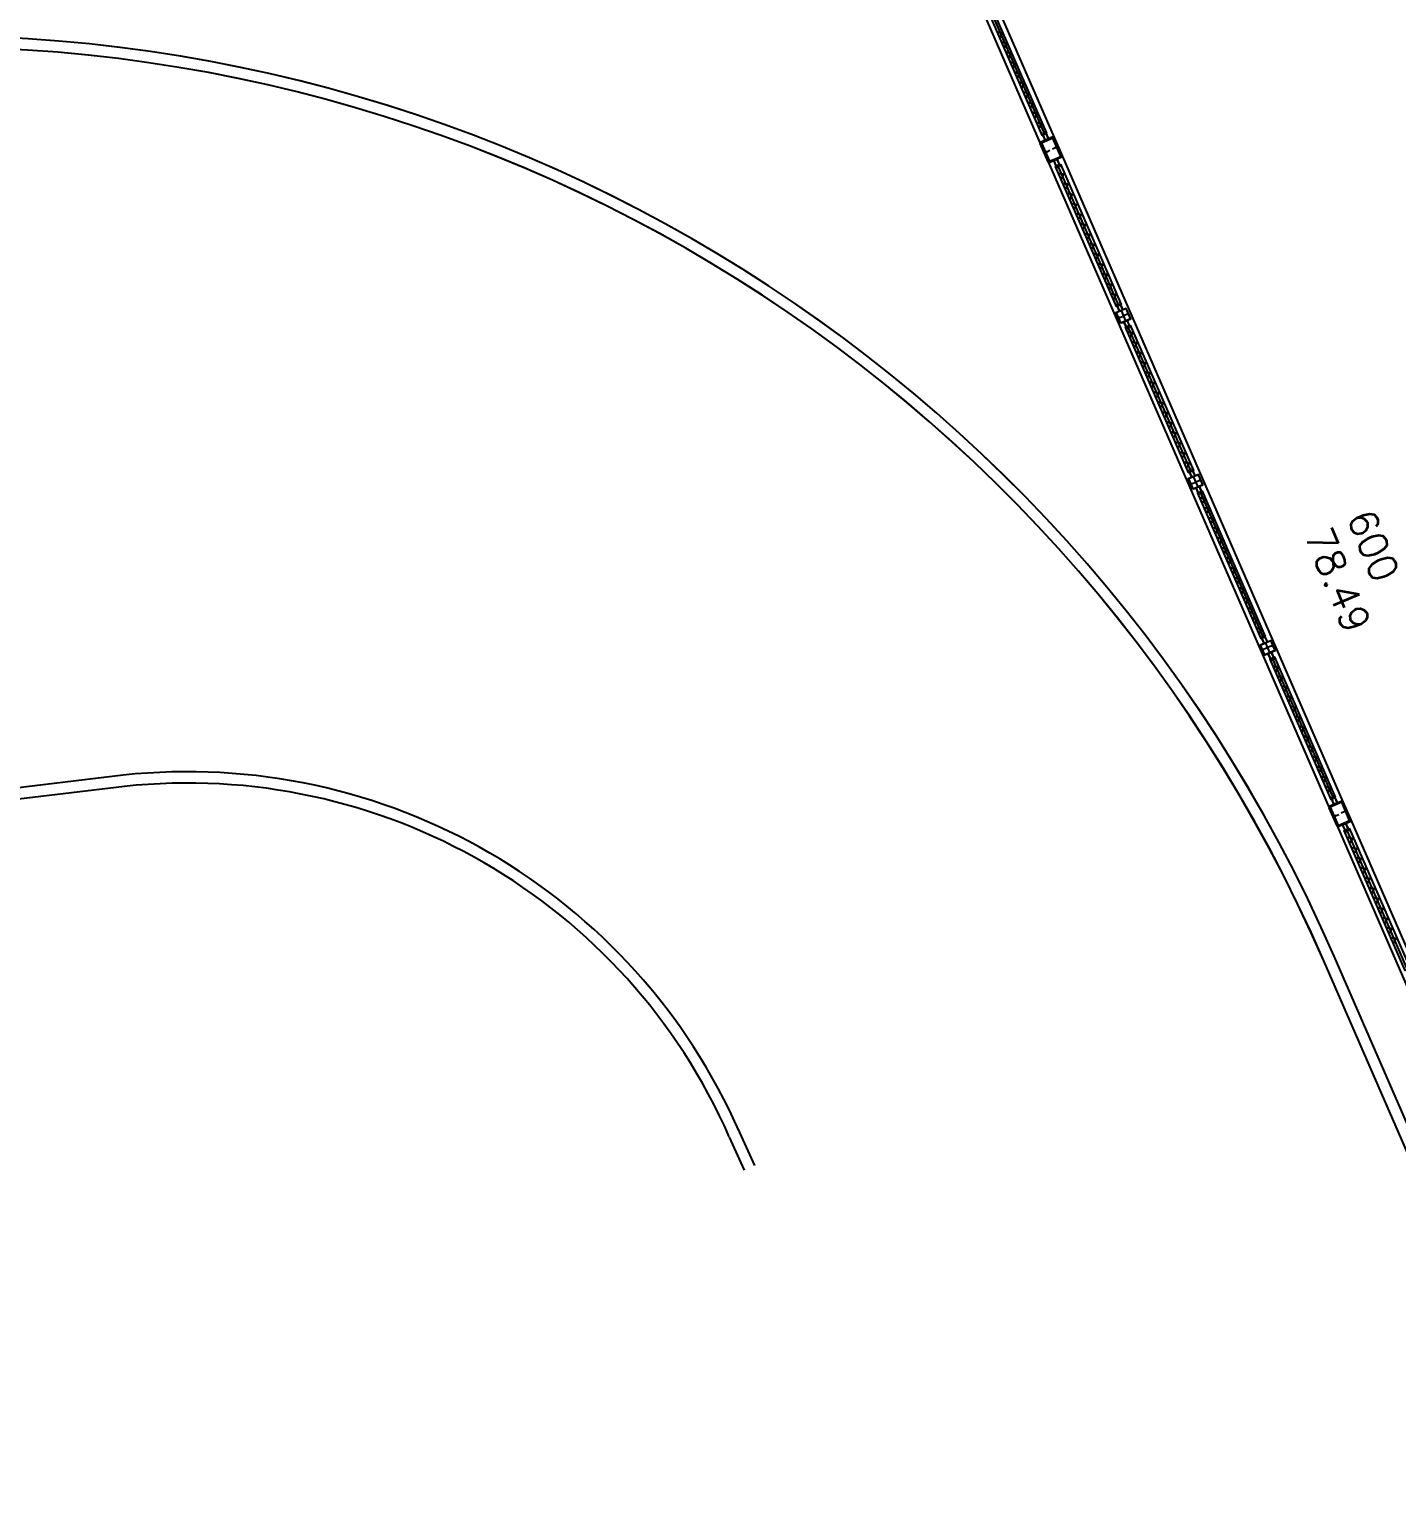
# Model space of a CAD drawing. Extents: x -15449 to 568150, y -1239737 to 53667.
# Drawn here: x 15416.62 to 15422.82, y 7571.01 to 7577.72 of the extents above; entities that cross this region are included whole.
import ezdxf

# ---------------------------------------------------------------- set-up
doc = ezdxf.new("R2010")
doc.units = 0
doc.header["$LTSCALE"] = 8
doc.layers.add('KEY PLANE', color=8, linetype='CONTINUOUS')
doc.layers.add('Title Blocks', color=255, linetype='CONTINUOUS', lineweight=9)
doc.styles.add('X-F10A-LAY-S0-00-ASITE-001_EXTG_ROOF$0$X-IMFT-LAY-S0-00-AARCH-PHASE1R$0$Standard', font='romans.shx', dxfattribs={"width": 0.85})

# ---------------------------------------------------------------- blocks, each defined once
blk = doc.blocks.new('key plane')
at = {"layer": 'KEY PLANE'}
for p, q in [((253647, -138215, -121800), (257371, -146776, -121800)), ((253831, -138136, -121819), (257555, -146697, -121819)), ((256618, -144794, -118290), (257426, -146651, -123554)), ((257403, -146661, -118290), (257423, -146707, -120630)), ((257406, -146660, -118290), (257436, -146729, -121800)), ((257423, -146707, -120630), (257433, -146730, -121800)), ((257446, -146643, -118290), (257476, -146711, -121800)), ((257449, -146641, -118290), (257469, -146687, -120630)), ((257469, -146687, -120630), (257479, -146710, -121800)), ((257477, -147019, -120045), (261201, -155580, -120045)), ((257563, -147028, -118875), (257553, -147005, -120045)), ((257585, -147073, -116536), (257555, -147004, -120045)), ((257583, -147074, -116536), (257563, -147028, -118875)), ((257626, -147055, -116536), (257596, -146986, -120045)), ((257608, -147008, -118875), (257599, -146985, -120045)), ((258413, -148921, -116536), (257605, -147064, -121800)), ((257628, -147054, -116536), (257608, -147008, -118875)), ((257660, -146939, -120064), (261384, -155500, -120064)), ((258390, -148931, -116536), (258420, -149000, -120045)), ((258393, -148930, -116536), (258423, -148998, -120045)), ((258433, -148912, -116536), (258463, -148981, -120045)), ((258436, -148911, -116536), (258466, -148980, -120045)), ((258443, -148990, -120045), (258503, -149127, -120045)), ((258510, -149206, -116536), (258480, -149137, -120045)), ((258510, -149206, -120045), (258480, -149137, -120045)), ((258513, -149205, -116536), (258483, -149136, -120045)), ((258513, -149205, -120045), (258483, -149136, -120045)), ((258553, -149187, -116536), (258523, -149118, -120045)), ((258553, -149187, -120045), (258523, -149118, -120045)), ((258556, -149186, -116536), (258526, -149117, -120045)), ((258556, -149186, -120045), (258526, -149117, -120045)), ((259371, -151122, -116536), (258533, -149196, -121800)), ((259371, -151122, -120045), (258533, -149196, -120045)), ((259348, -151132, -116536), (259378, -151200, -120045)), ((259348, -151132, -120045), (259378, -151200, -120045)), ((259350, -151130, -116536), (259380, -151199, -120045)), ((259350, -151130, -120045), (259380, -151199, -120045)), ((259391, -151113, -116536), (259421, -151182, -120045)), ((259391, -151113, -120045), (259421, -151182, -120045)), ((259393, -151112, -116536), (259423, -151181, -120045)), ((259393, -151112, -120045), (259423, -151181, -120045)), ((259400, -151190, -120045), (259460, -151328, -120045)), ((259467, -151407, -116536), (259437, -151338, -120045)), ((259467, -151407, -120045), (259437, -151338, -120045)), ((259470, -151406, -116536), (259440, -151337, -120045)), ((259470, -151406, -120045), (259440, -151337, -120045)), ((259510, -151388, -116536), (259480, -151319, -120045)), ((259510, -151388, -120045), (259480, -151319, -120045)), ((259513, -151387, -116536), (259483, -151318, -120045)), ((259513, -151387, -120045), (259483, -151318, -120045)), ((259490, -151397, -116536), (260328, -153323, -121800)), ((259490, -151397, -120045), (260328, -153323, -120045)), ((260305, -153332, -116536), (260335, -153401, -120045)), ((260305, -153332, -120045), (260335, -153401, -120045)), ((260308, -153331, -116536), (260338, -153400, -120045)), ((260308, -153331, -120045), (260338, -153400, -120045)), ((260348, -153314, -116536), (260378, -153383, -120045)), ((260348, -153314, -120045), (260378, -153383, -120045)), ((260351, -153313, -116536), (260381, -153381, -120045)), ((260351, -153313, -120045), (260381, -153381, -120045)), ((260418, -153529, -120045), (260358, -153391, -120045)), ((260425, -153608, -116536), (260395, -153539, -120045)), ((260427, -153606, -116536), (260397, -153538, -120045)), ((260468, -153589, -116536), (260438, -153520, -120045)), ((260470, -153588, -116536), (260441, -153519, -120045)), ((260448, -153598, -116536), (261255, -155455, -121800)), ((245211, -155149, -113027), (138950, -167926, -113027)), ((245229, -155298, -113027), (138967, -168074, -113027)), ((261232, -155465, -116536), (261252, -155510, -118875)), ((261235, -155463, -116536), (261265, -155532, -120045)), ((261252, -155510, -118875), (261262, -155533, -120045)), ((261275, -155446, -116536), (261305, -155515, -120045)), ((261278, -155445, -116536), (261298, -155490, -118875)), ((261298, -155490, -118875), (261308, -155513, -120045)), ((261489, -155742, -118310), (265213, -164303, -118310)), ((261306, -155822, -118290), (265030, -164383, -118290)), ((261392, -155831, -117121), (261382, -155808, -118290)), ((261415, -155876, -114781), (261385, -155807, -118290)), ((261412, -155877, -114781), (261392, -155831, -117121)), ((261455, -155858, -114781), (261425, -155790, -118290)), ((261438, -155811, -117121), (261428, -155788, -118290)), ((262242, -157724, -114781), (261435, -155867, -120045)), ((261458, -155857, -114781), (261438, -155811, -117121)), ((280702, -202601, -113027), (261131, -157609, -113027)), ((280702, -202601, -113027), (261131, -157609, -113027)), ((280702, -202601, -113027), (261131, -157609, -113027)), ((280702, -202225, -113027), (261268, -157549, -113027)), ((280702, -202225, -113027), (261268, -157549, -113027)), ((253450, -160384, -113027), (253251, -159946, -113027)), ((253587, -160322, -113027), (253387, -159884, -113027))]:
    blk.add_line(p, q, dxfattribs=at)
for points, elevation in [([(257458, -146637), (256651, -144780), (256586, -144808), (257394, -146665)], -123554), ([(257381, -146753), (257531, -146687), (257555, -146697), (257660, -146939), (257651, -146962), (257500, -147028), (257477, -147019), (257371, -146776)], -121800), ([(257644, -146946), (257538, -146704), (257388, -146769), (257493, -147011)], -121800), ([(257638, -147050), (258446, -148907), (258381, -148935), (257573, -147078)], -121800), ([(258434, -149157), (258572, -149097), (258512, -148960), (258374, -149020)], -120045), ([(258565, -149182), (259403, -151108), (259338, -151136), (258500, -149210)], -121800), ([(258565, -149182), (259403, -151108), (259338, -151136), (258500, -149210)], -120045), ([(259392, -151358), (259529, -151298), (259469, -151161), (259332, -151220)], -120045), ([(260360, -153308), (259523, -151383), (259458, -151411), (260295, -153337)], -121800), ([(260360, -153308), (259523, -151383), (259458, -151411), (260295, -153337)], -120045), ([(260289, -153421), (260427, -153361), (260486, -153499), (260349, -153559)], -120045), ([(261288, -155440), (260480, -153584), (260415, -153612), (261223, -155469)], -121800), ([(261210, -155556), (261360, -155491), (261384, -155500), (261489, -155742), (261480, -155766), (261330, -155831), (261306, -155822), (261201, -155580)], -120045), ([(261473, -155749), (261368, -155507), (261217, -155573), (261322, -155815)], -120045), ([(261467, -155853), (262275, -157710), (262210, -157738), (261402, -155881)], -120045)]:
    blk.add_lwpolyline(points, close=True, dxfattribs=dict(at, elevation=elevation))
at = {"layer": 'KEY PLANE', "ltscale": 0.1}
for points, elevation in [([(256855, -145316), (256820, -145302, -0.414214), (256819, -145299), (256819, -145298), (256865, -145317), (256847, -145363), (256846, -145363, -0.414214), (256845, -145360), (256859, -145325, 0.414214)], -121800), ([(256913, -145449), (256878, -145435, -0.414214), (256876, -145432), (256877, -145431), (256923, -145450), (256905, -145496), (256904, -145496, -0.414214), (256903, -145493), (256917, -145458, 0.414214)], -121800), ([(256971, -145582), (256936, -145568, -0.414214), (256934, -145565), (256935, -145564), (256981, -145583), (256963, -145629), (256962, -145629, -0.414214), (256961, -145626), (256975, -145591, 0.414214)], -121800), ([(257028, -145715), (256993, -145701, -0.414214), (256992, -145698), (256992, -145697), (257039, -145716), (257021, -145762), (257020, -145762, -0.414214), (257019, -145759), (257032, -145724, 0.414214)], -121800), ([(257086, -145848), (257051, -145834, -0.414214), (257050, -145831), (257050, -145830), (257097, -145849), (257078, -145895), (257078, -145895, -0.414214), (257076, -145892), (257090, -145857, 0.414214)], -121800), ([(257144, -145981), (257109, -145967, -0.414214), (257108, -145964), (257108, -145963), (257155, -145982), (257136, -146028), (257136, -146028, -0.414214), (257134, -146025), (257148, -145990, 0.414214)], -121800), ([(257202, -146114), (257167, -146100, -0.414214), (257166, -146097), (257166, -146096), (257212, -146114), (257194, -146161), (257193, -146161, -0.414214), (257192, -146158), (257206, -146123, 0.414214)], -121800), ([(257260, -146247), (257225, -146233, -0.414214), (257223, -146230), (257224, -146229), (257270, -146247), (257252, -146294), (257251, -146294, -0.414214), (257250, -146291), (257264, -146256, 0.414214)], -121800), ([(257318, -146380), (257283, -146366, -0.414214), (257281, -146363), (257282, -146362), (257328, -146380), (257310, -146427), (257309, -146427, -0.414214), (257308, -146424), (257322, -146389, 0.414214)], -121800), ([(257375, -146513), (257340, -146499, -0.414214), (257339, -146496), (257339, -146495), (257386, -146513), (257368, -146560), (257367, -146560, -0.414214), (257366, -146557), (257379, -146522, 0.414214)], -121800), ([(257397, -146661, 0.414214), (257401, -146662), (257451, -146640, 0.414214), (257452, -146637), (257442, -146612), (257440, -146612), (257451, -146638, -0.414214), (257450, -146639), (257400, -146661, -0.414214), (257399, -146660), (257388, -146635), (257387, -146636)], -123554), ([(257579, -147078, -0.414214), (257580, -147075), (257631, -147053, -0.414214), (257634, -147054), (257645, -147080), (257644, -147080), (257633, -147055, 0.414214), (257631, -147055), (257581, -147076, 0.414214), (257580, -147078), (257591, -147103), (257590, -147103)], -121800), ([(257673, -147196), (257659, -147231, 0.414214), (257660, -147234), (257661, -147234), (257679, -147187), (257633, -147169), (257632, -147170, 0.414214), (257634, -147173), (257669, -147186, -0.414214)], -120045), ([(257730, -147329), (257717, -147364, 0.414214), (257718, -147367), (257719, -147367), (257737, -147320), (257690, -147302), (257690, -147303, 0.414214), (257692, -147306), (257726, -147319, -0.414214)], -120045), ([(257788, -147462), (257775, -147496, 0.414214), (257776, -147500), (257776, -147500), (257795, -147453), (257748, -147435), (257748, -147436, 0.414214), (257749, -147439), (257784, -147452, -0.414214)], -120045), ([(257846, -147594), (257832, -147629, 0.414214), (257834, -147633), (257834, -147633), (257853, -147586), (257806, -147568), (257806, -147569, 0.414214), (257807, -147572), (257842, -147585, -0.414214)], -120045), ([(257904, -147727), (257890, -147762, 0.414214), (257892, -147766), (257892, -147766), (257910, -147719), (257864, -147701), (257864, -147701, 0.414214), (257865, -147705), (257900, -147718, -0.414214)], -120045), ([(257962, -147860), (257948, -147895, 0.414214), (257949, -147899), (257950, -147899), (257968, -147852), (257922, -147834), (257922, -147834, 0.414214), (257923, -147838), (257958, -147851, -0.414214)], -120045), ([(258020, -147993), (258006, -148028, 0.414214), (258007, -148031), (258008, -148032), (258026, -147985), (257980, -147967), (257979, -147967, 0.414214), (257981, -147971), (258016, -147984, -0.414214)], -120045), ([(258077, -148126), (258064, -148161, 0.414214), (258065, -148164), (258066, -148165), (258084, -148118), (258037, -148100), (258037, -148100, 0.414214), (258039, -148103), (258074, -148117, -0.414214)], -120045), ([(258135, -148259), (258122, -148294, 0.414214), (258123, -148297), (258123, -148298), (258142, -148251), (258095, -148233), (258095, -148233, 0.414214), (258096, -148236), (258131, -148250, -0.414214)], -120045), ([(258193, -148392), (258179, -148427, 0.414214), (258181, -148430), (258181, -148431), (258200, -148384), (258153, -148366), (258153, -148366, 0.414214), (258154, -148369), (258189, -148383, -0.414214)], -120045), ([(258251, -148525), (258237, -148560, 0.414214), (258239, -148563), (258239, -148564), (258257, -148517), (258211, -148499), (258211, -148499, 0.414214), (258212, -148502), (258247, -148516, -0.414214)], -120045), ([(258309, -148658), (258295, -148693, 0.414214), (258296, -148696), (258297, -148697), (258315, -148650), (258269, -148632), (258269, -148632, 0.414214), (258270, -148635), (258305, -148649, -0.414214)], -120045), ([(258367, -148791), (258353, -148826, 0.414214), (258354, -148829), (258355, -148829), (258373, -148783), (258327, -148765), (258326, -148765, 0.414214), (258328, -148768), (258363, -148782, -0.414214)], -120045), ([(258385, -148930, 0.414214), (258388, -148932), (258438, -148910, 0.414214), (258440, -148907), (258429, -148881), (258427, -148882), (258438, -148907, -0.414214), (258438, -148909), (258387, -148930, -0.414214), (258386, -148930), (258375, -148905), (258374, -148905)], -121800), ([(258506, -149210, -0.414214), (258508, -149207), (258558, -149185, -0.414214), (258561, -149186), (258572, -149212), (258571, -149212), (258560, -149187, 0.414214), (258559, -149187), (258508, -149208, 0.414214), (258508, -149210), (258519, -149235), (258517, -149235)], -121800), ([(258506, -149210, -0.414214), (258508, -149207), (258558, -149185, -0.414214), (258561, -149186), (258572, -149212), (258571, -149212), (258560, -149187, 0.414214), (258559, -149187), (258508, -149208, 0.414214), (258508, -149210), (258519, -149235), (258517, -149235)], -120045), ([(258586, -149296), (258572, -149330, 0.414214), (258574, -149334), (258574, -149334), (258592, -149287), (258546, -149269), (258546, -149270, 0.414214), (258547, -149273), (258582, -149286, -0.414214)], -121800), ([(258644, -149428), (258630, -149463, 0.414214), (258631, -149467), (258632, -149467), (258650, -149420), (258604, -149402), (258604, -149403, 0.414214), (258605, -149406), (258640, -149419, -0.414214)], -121800), ([(258644, -149428), (258630, -149463, 0.414214), (258631, -149467), (258632, -149467), (258650, -149420), (258604, -149402), (258604, -149403, 0.414214), (258605, -149406), (258640, -149419, -0.414214)], -120045), ([(258702, -149561), (258688, -149596, 0.414214), (258689, -149600), (258690, -149600), (258708, -149553), (258662, -149535), (258661, -149535, 0.414214), (258663, -149539), (258698, -149552, -0.414214)], -121800), ([(258702, -149561), (258688, -149596, 0.414214), (258689, -149600), (258690, -149600), (258708, -149553), (258662, -149535), (258661, -149535, 0.414214), (258663, -149539), (258698, -149552, -0.414214)], -120045), ([(258760, -149694), (258746, -149729, 0.414214), (258747, -149733), (258748, -149733), (258766, -149686), (258719, -149668), (258719, -149668, 0.414214), (258721, -149672), (258756, -149685, -0.414214)], -121800), ([(258760, -149694), (258746, -149729, 0.414214), (258747, -149733), (258748, -149733), (258766, -149686), (258719, -149668), (258719, -149668, 0.414214), (258721, -149672), (258756, -149685, -0.414214)], -120045), ([(258817, -149827), (258804, -149862, 0.414214), (258805, -149865), (258806, -149866), (258824, -149819), (258777, -149801), (258777, -149801, 0.414214), (258778, -149805), (258813, -149818, -0.414214)], -121800), ([(258817, -149827), (258804, -149862, 0.414214), (258805, -149865), (258806, -149866), (258824, -149819), (258777, -149801), (258777, -149801, 0.414214), (258778, -149805), (258813, -149818, -0.414214)], -120045), ([(258875, -149960), (258861, -149995, 0.414214), (258863, -149998), (258863, -149999), (258882, -149952), (258835, -149934), (258835, -149934, 0.414214), (258836, -149937), (258871, -149951, -0.414214)], -121800), ([(258875, -149960), (258861, -149995, 0.414214), (258863, -149998), (258863, -149999), (258882, -149952), (258835, -149934), (258835, -149934, 0.414214), (258836, -149937), (258871, -149951, -0.414214)], -120045), ([(258933, -150093), (258919, -150128, 0.414214), (258921, -150131), (258921, -150132), (258940, -150085), (258893, -150067), (258893, -150067, 0.414214), (258894, -150070), (258929, -150084, -0.414214)], -121800), ([(258933, -150093), (258919, -150128, 0.414214), (258921, -150131), (258921, -150132), (258940, -150085), (258893, -150067), (258893, -150067, 0.414214), (258894, -150070), (258929, -150084, -0.414214)], -120045), ([(258991, -150226), (258977, -150261, 0.414214), (258978, -150264), (258979, -150265), (258997, -150218), (258951, -150200), (258951, -150200, 0.414214), (258952, -150203), (258987, -150217, -0.414214)], -121800), ([(258991, -150226), (258977, -150261, 0.414214), (258978, -150264), (258979, -150265), (258997, -150218), (258951, -150200), (258951, -150200, 0.414214), (258952, -150203), (258987, -150217, -0.414214)], -120045), ([(259049, -150359), (259035, -150394, 0.414214), (259036, -150397), (259037, -150398), (259055, -150351), (259009, -150333), (259008, -150333, 0.414214), (259010, -150336), (259045, -150350, -0.414214)], -121800), ([(259049, -150359), (259035, -150394, 0.414214), (259036, -150397), (259037, -150398), (259055, -150351), (259009, -150333), (259008, -150333, 0.414214), (259010, -150336), (259045, -150350, -0.414214)], -120045), ([(259107, -150492), (259093, -150527, 0.414214), (259094, -150530), (259095, -150531), (259113, -150484), (259067, -150466), (259066, -150466, 0.414214), (259068, -150469), (259103, -150483, -0.414214)], -121800), ([(259107, -150492), (259093, -150527, 0.414214), (259094, -150530), (259095, -150531), (259113, -150484), (259067, -150466), (259066, -150466, 0.414214), (259068, -150469), (259103, -150483, -0.414214)], -120045), ([(259164, -150625), (259151, -150660, 0.414214), (259152, -150663), (259153, -150663), (259171, -150617), (259124, -150599), (259124, -150599, 0.414214), (259125, -150602), (259160, -150616, -0.414214)], -121800), ([(259164, -150625), (259151, -150660, 0.414214), (259152, -150663), (259153, -150663), (259171, -150617), (259124, -150599), (259124, -150599, 0.414214), (259125, -150602), (259160, -150616, -0.414214)], -120045), ([(259222, -150758), (259208, -150793, 0.414214), (259210, -150796), (259210, -150796), (259229, -150750), (259182, -150732), (259182, -150732, 0.414214), (259183, -150735), (259218, -150749, -0.414214)], -121800), ([(259222, -150758), (259208, -150793, 0.414214), (259210, -150796), (259210, -150796), (259229, -150750), (259182, -150732), (259182, -150732, 0.414214), (259183, -150735), (259218, -150749, -0.414214)], -120045), ([(259280, -150891), (259266, -150926, 0.414214), (259268, -150929), (259268, -150929), (259287, -150883), (259240, -150865), (259240, -150865, 0.414214), (259241, -150868), (259276, -150882, -0.414214)], -121800), ([(259280, -150891), (259266, -150926, 0.414214), (259268, -150929), (259268, -150929), (259287, -150883), (259240, -150865), (259240, -150865, 0.414214), (259241, -150868), (259276, -150882, -0.414214)], -120045), ([(259338, -151024), (259324, -151059, 0.414214), (259326, -151062), (259326, -151062), (259344, -151016), (259298, -150998), (259298, -150998, 0.414214), (259299, -151001), (259334, -151015, -0.414214)], -121800), ([(259338, -151024), (259324, -151059, 0.414214), (259326, -151062), (259326, -151062), (259344, -151016), (259298, -150998), (259298, -150998, 0.414214), (259299, -151001), (259334, -151015, -0.414214)], -120045), ([(259342, -151131, 0.414214), (259345, -151133), (259396, -151111, 0.414214), (259397, -151107), (259386, -151082), (259385, -151083), (259396, -151108, -0.414214), (259395, -151109), (259345, -151131, -0.414214), (259343, -151131), (259333, -151106), (259331, -151106)], -121800), ([(259342, -151131, 0.414214), (259345, -151133), (259396, -151111, 0.414214), (259397, -151107), (259386, -151082), (259385, -151083), (259396, -151108, -0.414214), (259395, -151109), (259345, -151131, -0.414214), (259343, -151131), (259333, -151106), (259331, -151106)], -120045), ([(259464, -151411, -0.414214), (259465, -151408), (259515, -151386, -0.414214), (259519, -151387), (259530, -151412), (259528, -151413), (259517, -151388, 0.414214), (259516, -151387), (259466, -151409, 0.414214), (259465, -151411), (259476, -151436), (259475, -151436)], -121800), ([(259464, -151411, -0.414214), (259465, -151408), (259515, -151386, -0.414214), (259519, -151387), (259530, -151412), (259528, -151413), (259517, -151388, 0.414214), (259516, -151387), (259466, -151409, 0.414214), (259465, -151411), (259476, -151436), (259475, -151436)], -120045), ([(259539, -151487), (259504, -151473, -0.414214), (259503, -151470), (259503, -151470), (259550, -151488), (259531, -151535), (259531, -151534, -0.414214), (259530, -151531), (259543, -151496, 0.414214)], -121800), ([(259539, -151487), (259504, -151473, -0.414214), (259503, -151470), (259503, -151470), (259550, -151488), (259531, -151535), (259531, -151534, -0.414214), (259530, -151531), (259543, -151496, 0.414214)], -120045), ([(259597, -151620), (259562, -151606, -0.414214), (259561, -151603), (259561, -151603), (259608, -151621), (259589, -151668), (259589, -151667, -0.414214), (259587, -151664), (259601, -151629, 0.414214)], -121800), ([(259597, -151620), (259562, -151606, -0.414214), (259561, -151603), (259561, -151603), (259608, -151621), (259589, -151668), (259589, -151667, -0.414214), (259587, -151664), (259601, -151629, 0.414214)], -120045), ([(259655, -151753), (259620, -151739, -0.414214), (259619, -151736), (259619, -151736), (259665, -151754), (259647, -151801), (259647, -151800, -0.414214), (259645, -151797), (259659, -151762, 0.414214)], -121800), ([(259655, -151753), (259620, -151739, -0.414214), (259619, -151736), (259619, -151736), (259665, -151754), (259647, -151801), (259647, -151800, -0.414214), (259645, -151797), (259659, -151762, 0.414214)], -120045), ([(259713, -151886), (259678, -151872, -0.414214), (259677, -151869), (259677, -151869), (259723, -151887), (259705, -151934), (259704, -151933, -0.414214), (259703, -151930), (259717, -151895, 0.414214)], -121800), ([(259713, -151886), (259678, -151872, -0.414214), (259677, -151869), (259677, -151869), (259723, -151887), (259705, -151934), (259704, -151933, -0.414214), (259703, -151930), (259717, -151895, 0.414214)], -120045), ([(259771, -152019), (259736, -152005, -0.414214), (259734, -152002), (259735, -152002), (259781, -152020), (259763, -152067), (259762, -152066, -0.414214), (259761, -152063), (259775, -152028, 0.414214)], -121800), ([(259771, -152019), (259736, -152005, -0.414214), (259734, -152002), (259735, -152002), (259781, -152020), (259763, -152067), (259762, -152066, -0.414214), (259761, -152063), (259775, -152028, 0.414214)], -120045), ([(259829, -152152), (259794, -152138, -0.414214), (259792, -152135), (259792, -152135), (259839, -152153), (259821, -152199), (259820, -152199, -0.414214), (259819, -152196), (259833, -152161, 0.414214)], -121800), ([(259829, -152152), (259794, -152138, -0.414214), (259792, -152135), (259792, -152135), (259839, -152153), (259821, -152199), (259820, -152199, -0.414214), (259819, -152196), (259833, -152161, 0.414214)], -120045), ([(259886, -152285), (259851, -152271, -0.414214), (259850, -152268), (259850, -152268), (259897, -152286), (259879, -152332), (259878, -152332, -0.414214), (259877, -152329), (259890, -152294, 0.414214)], -121800), ([(259886, -152285), (259851, -152271, -0.414214), (259850, -152268), (259850, -152268), (259897, -152286), (259879, -152332), (259878, -152332, -0.414214), (259877, -152329), (259890, -152294, 0.414214)], -120045), ([(259944, -152418), (259909, -152404, -0.414214), (259908, -152401), (259908, -152401), (259955, -152419), (259936, -152465), (259936, -152465, -0.414214), (259934, -152462), (259948, -152427, 0.414214)], -121800), ([(259944, -152418), (259909, -152404, -0.414214), (259908, -152401), (259908, -152401), (259955, -152419), (259936, -152465), (259936, -152465, -0.414214), (259934, -152462), (259948, -152427, 0.414214)], -120045), ([(260002, -152551), (259967, -152537, -0.414214), (259966, -152534), (259966, -152534), (260013, -152552), (259994, -152598), (259994, -152598, -0.414214), (259992, -152595), (260006, -152560, 0.414214)], -121800), ([(260002, -152551), (259967, -152537, -0.414214), (259966, -152534), (259966, -152534), (260013, -152552), (259994, -152598), (259994, -152598, -0.414214), (259992, -152595), (260006, -152560, 0.414214)], -120045), ([(260060, -152684), (260025, -152670, -0.414214), (260024, -152667), (260024, -152666), (260070, -152685), (260052, -152731), (260051, -152731, -0.414214), (260050, -152728), (260064, -152693, 0.414214)], -121800), ([(260060, -152684), (260025, -152670, -0.414214), (260024, -152667), (260024, -152666), (260070, -152685), (260052, -152731), (260051, -152731, -0.414214), (260050, -152728), (260064, -152693, 0.414214)], -120045), ([(260118, -152817), (260083, -152803, -0.414214), (260081, -152800), (260082, -152799), (260128, -152818), (260110, -152864), (260109, -152864, -0.414214), (260108, -152861), (260122, -152826, 0.414214)], -121800), ([(260118, -152817), (260083, -152803, -0.414214), (260081, -152800), (260082, -152799), (260128, -152818), (260110, -152864), (260109, -152864, -0.414214), (260108, -152861), (260122, -152826, 0.414214)], -120045), ([(260176, -152950), (260141, -152936, -0.414214), (260139, -152933), (260140, -152932), (260186, -152951), (260168, -152997), (260167, -152997, -0.414214), (260166, -152994), (260180, -152959, 0.414214)], -121800), ([(260176, -152950), (260141, -152936, -0.414214), (260139, -152933), (260140, -152932), (260186, -152951), (260168, -152997), (260167, -152997, -0.414214), (260166, -152994), (260180, -152959, 0.414214)], -120045), ([(260233, -153083), (260198, -153069, -0.414214), (260197, -153066), (260197, -153065), (260244, -153084), (260226, -153130), (260225, -153130, -0.414214), (260224, -153127), (260237, -153092, 0.414214)], -121800), ([(260233, -153083), (260198, -153069, -0.414214), (260197, -153066), (260197, -153065), (260244, -153084), (260226, -153130), (260225, -153130, -0.414214), (260224, -153127), (260237, -153092, 0.414214)], -120045), ([(260291, -153216), (260256, -153202, -0.414214), (260255, -153199), (260255, -153198), (260302, -153217), (260283, -153263), (260283, -153263, -0.414214), (260281, -153260), (260295, -153225, 0.414214)], -121800), ([(260299, -153332, 0.414214), (260303, -153333), (260353, -153312, 0.414214), (260354, -153308), (260343, -153283), (260342, -153284), (260353, -153309, -0.414214), (260352, -153310), (260302, -153332, -0.414214), (260301, -153331), (260290, -153306), (260288, -153307)], -121800), ([(260299, -153332, 0.414214), (260303, -153333), (260353, -153312, 0.414214), (260354, -153308), (260343, -153283), (260342, -153284), (260353, -153309, -0.414214), (260352, -153310), (260302, -153332, -0.414214), (260301, -153331), (260290, -153306), (260288, -153307)], -120045), ([(260421, -153612, -0.414214), (260422, -153609), (260473, -153587, -0.414214), (260476, -153588), (260487, -153613), (260486, -153614), (260475, -153589, 0.414214), (260473, -153588), (260423, -153610, 0.414214), (260423, -153611), (260433, -153636), (260432, -153637)], -121800), ([(260511, -153720), (260476, -153706, -0.414214), (260474, -153703), (260475, -153703), (260521, -153721), (260503, -153768), (260502, -153767, -0.414214), (260501, -153764), (260515, -153729, 0.414214)], -120045), ([(260569, -153853), (260534, -153839, -0.414214), (260532, -153836), (260532, -153836), (260579, -153854), (260561, -153901), (260560, -153900, -0.414214), (260559, -153897), (260572, -153862, 0.414214)], -120045), ([(260626, -153986), (260591, -153972, -0.414214), (260590, -153969), (260590, -153969), (260637, -153987), (260618, -154033), (260618, -154033, -0.414214), (260617, -154030), (260630, -153995, 0.414214)], -120045), ([(260684, -154119), (260649, -154105, -0.414214), (260648, -154102), (260648, -154102), (260695, -154120), (260676, -154166), (260676, -154166, -0.414214), (260674, -154163), (260688, -154128, 0.414214)], -120045), ([(260742, -154252), (260707, -154238, -0.414214), (260706, -154235), (260706, -154235), (260752, -154253), (260734, -154299), (260734, -154299, -0.414214), (260732, -154296), (260746, -154261, 0.414214)], -120045), ([(260800, -154385), (260765, -154371, -0.414214), (260764, -154368), (260764, -154368), (260810, -154386), (260792, -154432), (260791, -154432, -0.414214), (260790, -154429), (260804, -154394, 0.414214)], -120045), ([(260858, -154518), (260823, -154504, -0.414214), (260821, -154501), (260822, -154500), (260868, -154519), (260850, -154565), (260849, -154565, -0.414214), (260848, -154562), (260862, -154527, 0.414214)], -120045), ([(260916, -154651), (260881, -154637, -0.414214), (260879, -154634), (260879, -154633), (260926, -154652), (260908, -154698), (260907, -154698, -0.414214), (260906, -154695), (260919, -154660, 0.414214)], -120045), ([(260973, -154784), (260938, -154770, -0.414214), (260937, -154767), (260937, -154766), (260984, -154785), (260965, -154831), (260965, -154831, -0.414214), (260964, -154828), (260977, -154793, 0.414214)], -120045), ([(261031, -154917), (260996, -154903, -0.414214), (260995, -154900), (260995, -154899), (261042, -154918), (261023, -154964), (261023, -154964, -0.414214), (261021, -154961), (261035, -154926, 0.414214)], -120045), ([(261089, -155050), (261054, -155036, -0.414214), (261053, -155033), (261053, -155032), (261099, -155051), (261081, -155097), (261081, -155097, -0.414214), (261079, -155094), (261093, -155059, 0.414214)], -120045), ([(261147, -155183), (261112, -155169, -0.414214), (261111, -155166), (261111, -155165), (261157, -155184), (261139, -155230), (261138, -155230, -0.414214), (261137, -155227), (261151, -155192, 0.414214)], -120045), ([(261205, -155316), (261170, -155302, -0.414214), (261168, -155299), (261169, -155298), (261215, -155317), (261197, -155363), (261196, -155363, -0.414214), (261195, -155360), (261209, -155325, 0.414214)], -120045), ([(261227, -155464, 0.414214), (261230, -155465), (261280, -155444, 0.414214), (261282, -155440), (261271, -155415), (261269, -155416), (261280, -155441, -0.414214), (261280, -155442), (261229, -155464, -0.414214), (261228, -155463), (261217, -155438), (261216, -155439)], -121800), ([(261408, -155882, -0.414214), (261410, -155878), (261460, -155856, -0.414214), (261463, -155858), (261474, -155883), (261473, -155883), (261462, -155858, 0.414214), (261461, -155858), (261410, -155880, 0.414214), (261410, -155881), (261421, -155906), (261419, -155907)], -120045), ([(261502, -155999), (261488, -156034, 0.414214), (261489, -156037), (261490, -156037), (261508, -155991), (261462, -155972), (261462, -155973, 0.414214), (261463, -155976), (261498, -155990, -0.414214)], -118290), ([(261560, -156132), (261546, -156167, 0.414214), (261547, -156170), (261548, -156170), (261566, -156124), (261520, -156105), (261519, -156106, 0.414214), (261521, -156109), (261556, -156123, -0.414214)], -118290), ([(261618, -156265), (261604, -156300, 0.414214), (261605, -156303), (261606, -156303), (261624, -156257), (261577, -156238), (261577, -156239, 0.414214), (261579, -156242), (261614, -156256, -0.414214)], -118290), ([(261675, -156398), (261662, -156433, 0.414214), (261663, -156436), (261664, -156436), (261682, -156389), (261635, -156371), (261635, -156372, 0.414214), (261636, -156375), (261671, -156389, -0.414214)], -118290), ([(261733, -156531), (261719, -156566, 0.414214), (261721, -156569), (261721, -156569), (261740, -156522), (261693, -156504), (261693, -156505, 0.414214), (261694, -156508), (261729, -156522, -0.414214)], -118290), ([(261791, -156664), (261777, -156699, 0.414214), (261779, -156702), (261779, -156702), (261798, -156655), (261751, -156637), (261751, -156638, 0.414214), (261752, -156641), (261787, -156655, -0.414214)], -118290), ([(261849, -156797), (261835, -156832, 0.414214), (261836, -156835), (261837, -156835), (261855, -156788), (261809, -156770), (261809, -156771, 0.414214), (261810, -156774), (261845, -156788, -0.414214)], -118290), ([(261907, -156930), (261893, -156965, 0.414214), (261894, -156968), (261895, -156968), (261913, -156921), (261867, -156903), (261866, -156904, 0.414214), (261868, -156907), (261903, -156920, -0.414214)], -118290), ([(261965, -157063), (261951, -157098, 0.414214), (261952, -157101), (261953, -157101), (261971, -157054), (261924, -157036), (261924, -157037, 0.414214), (261926, -157040), (261961, -157053, -0.414214)], -118290), ([(262022, -157195), (262009, -157230, 0.414214), (262010, -157234), (262011, -157234), (262029, -157187), (261982, -157169), (261982, -157170, 0.414214), (261983, -157173), (262018, -157186, -0.414214)], -118290), ([(262080, -157328), (262066, -157363, 0.414214), (262068, -157367), (262068, -157367), (262087, -157320), (262040, -157302), (262040, -157302, 0.414214), (262041, -157306), (262076, -157319, -0.414214)], -118290)]:
    blk.add_lwpolyline(points, format="xyb", close=True, dxfattribs=dict(at, elevation=elevation))
at = {"layer": 'KEY PLANE'}
for points, elevation in [([(257555, -146697), (257538, -146704), (257531, -146687)], -121800), ([(257381, -146753), (257388, -146769), (257371, -146776)], -121800), ([(257463, -146870), (257458, -146883), (257499, -146865)], -121800), ([(257561, -146827), (257574, -146832), (257533, -146850)], -121800), ([(257477, -147019), (257493, -147011), (257500, -147028)], -121800), ([(257651, -146962), (257644, -146946), (257660, -146939)], -121800), ([(258425, -149074), (258420, -149087), (258461, -149069)], -120045), ([(258517, -149034), (258530, -149039), (258489, -149057)], -120045), ([(259474, -151235), (259487, -151240), (259446, -151258)], -120045), ([(259383, -151275), (259377, -151288), (259419, -151270)], -120045), ([(260344, -153485), (260331, -153479), (260372, -153461)], -120045), ([(260436, -153445), (260441, -153432), (260399, -153450)], -120045), ([(261384, -155500), (261368, -155507), (261360, -155491)], -120045), ([(261210, -155556), (261217, -155573), (261201, -155580)], -120045), ([(261292, -155673), (261287, -155686), (261328, -155668)], -120045), ([(261390, -155630), (261403, -155636), (261362, -155653)], -120045), ([(261480, -155766), (261473, -155749), (261489, -155742)], -120045), ([(261306, -155822), (261322, -155815), (261330, -155831)], -120045)]:
    blk.add_lwpolyline(points, dxfattribs=dict(at, elevation=elevation))
at = {"layer": 'KEY PLANE', "ltscale": 0.2, "elevation": -120045}
for points in [[(258436, -149153), (258568, -149096), (258510, -148964), (258378, -149021)], [(259393, -151354), (259525, -151297), (259468, -151165), (259336, -151222)], [(260293, -153423), (260425, -153365), (260482, -153497), (260350, -153555)]]:
    blk.add_lwpolyline(points, close=True, dxfattribs=at)
at = {"layer": 'KEY PLANE'}
for centre, radius, start, end in [((242654, -165646, -113027), 20300, 23.5082, 96.8615), ((242653, -165646, -113027), 20300, 23.5082, 96.8615), ((242653, -165646, -113027), 20300, 23.5082, 96.8615), ((242654, -165646, -113027), 20150, 23.5082, 96.8615), ((242653, -165646, -113027), 20150, 23.5082, 96.8615), ((242653, -165646, -113027), 20150, 23.5082, 96.8615), ((246063, -163103, -113027), 8000, 23.7314, 96.1145), ((246063, -163103, -113027), 7850, 23.7314, 96.1145)]:
    blk.add_arc(centre, radius, start, end, dxfattribs=at)
at = {"layer": 'KEY PLANE', "style": 'X-F10A-LAY-S0-00-ASITE-001_EXTG_ROOF$0$X-IMFT-LAY-S0-00-AARCH-PHASE1R$0$Standard'}
for s, p in [('600', (261431, -151730, -84811)), ('78.49', (260869, -151961, -84811))]:
    blk.add_text(s, height=375, rotation=292.3218, dxfattribs=at).set_placement(p)

msp = doc.modelspace()

# ---------------------------------------------------------------- block references
at = {"layer": 'Title Blocks', "xscale": 0.0003423013878597064, "yscale": 0.0003423013878597064, "zscale": 0.0003423013878597064}
msp.add_blockref('key plane', (15333.1067, 7627.4397), dxfattribs=at)

doc.saveas('drawing.dxf')
